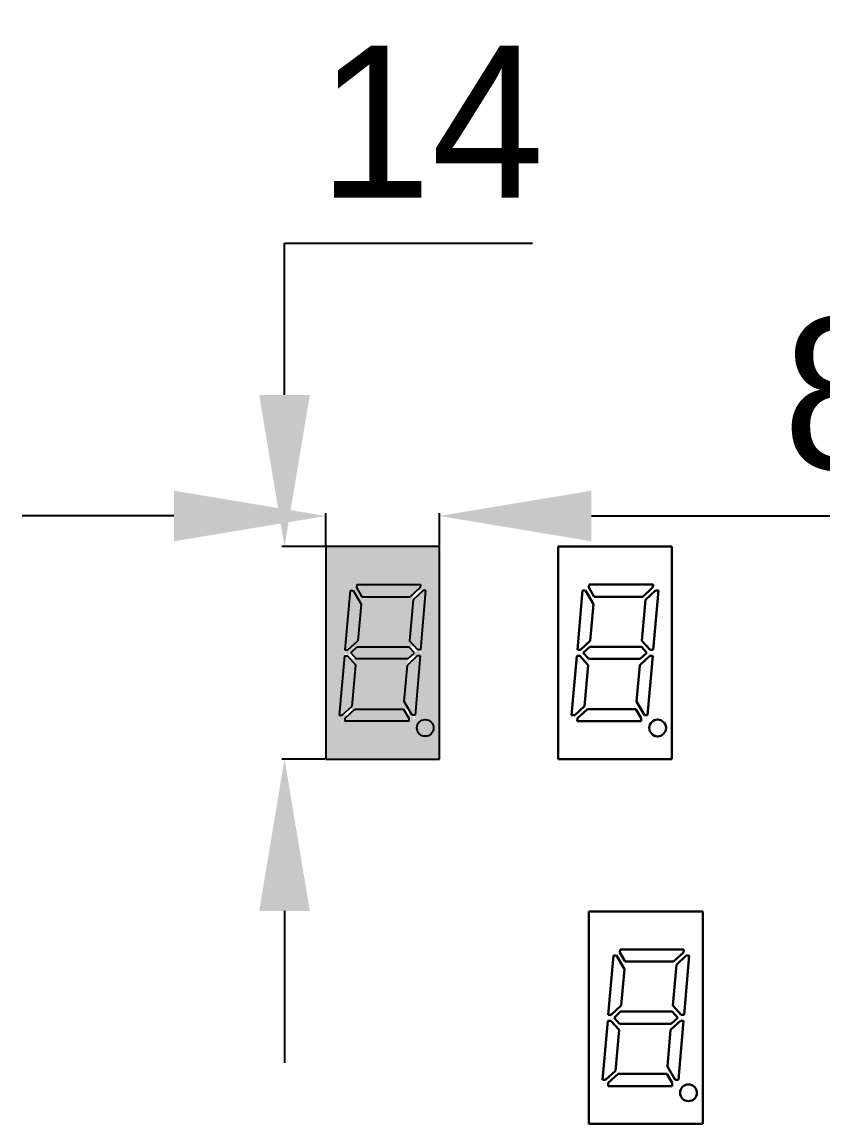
# Model space of a CAD drawing. Header units: inches. Extents: x 86 to 1722, y 57 to 821.
# Drawn here: x 255.5 to 308.3, y 519.4 to 592 of the extents above; entities that cross this region are included whole.
import ezdxf

# ---------------------------------------------------------------- set-up
doc = ezdxf.new("R2010")
doc.units = ezdxf.units.IN
doc.header["$MEASUREMENT"] = 0
doc.layers.add('Hrany', color=7, linetype='Continuous', lineweight=30)
for name, color, linetype in [('Koty', 5, 'Continuous'), ('LED_cislice', 1, 'Continuous'), ('LED_pozadie', 8, 'Continuous')]:
    doc.layers.add(name, color=color, linetype=linetype)
doc.dimstyles.get("Standard").update_dxf_attribs({"dimtxt": 10, "dimasz": 10, "dimexe": 0.18, "dimexo": 0.0625, "dimgap": 3, "dimtad": 1, "dimtih": 1, "dimtoh": 1, "dimdec": 0, "dimzin": 0, "dimdsep": 46, "dimtxsty": 'Standard', "dimcen": 0.09, "dimadec": 0, "dimazin": 0, "dimtfac": 1, "dimtdec": 0, "dimtofl": 0, "dimtmove": 0, "dimatfit": 3, "dimfxl": 1, "dimtolj": 1, "dimtzin": 0, "dimarcsym": 0})

# ---------------------------------------------------------------- blocks, each defined once
blk = doc.blocks.new('*D1')
at = {"layer": 'Defpoints', "color": 0, "transparency": 16777216}
for p in [(283.017, 559.418), (275.517, 557.398), (283.017, 557.398)]:
    blk.add_point(p, dxfattribs=at)
at = {"layer": 'Koty', "color": 0, "lineweight": -2, "transparency": 16777216}
for p, q in [((265.517, 559.418), (255.517, 559.418)), ((275.517, 557.461), (275.517, 559.598)), ((283.017, 557.461), (283.017, 559.598)), ((293.017, 559.418), (315.683, 559.418))]:
    blk.add_line(p, q, dxfattribs=at)
at = {"layer": 'Koty', "color": 0, "transparency": 16777216}
for points in [[(265.517, 561.084), (265.517, 557.751), (275.517, 559.418)], [(293.017, 561.084), (293.017, 557.751), (283.017, 559.418)]]:
    blk.add_solid(points, dxfattribs=at)
at = {"layer": 'Koty', "color": 0, "transparency": 16777216, "insert": (309.35, 567.418), "char_height": 10, "attachment_point": 5}
blk.add_mtext('\\A1;8', dxfattribs=at)
blk = doc.blocks.new('*D2')
at = {"layer": 'Defpoints', "color": 0, "transparency": 16777216}
for p in [(272.806, 557.398), (275.517, 557.398), (275.517, 543.398)]:
    blk.add_point(p, dxfattribs=at)
at = {"layer": 'Koty', "color": 0, "lineweight": -2, "transparency": 16777216}
for p, q in [((272.806, 567.398), (272.806, 577.398)), ((272.806, 577.398), (289.139, 577.398)), ((275.454, 557.398), (272.626, 557.398)), ((275.454, 543.398), (272.626, 543.398)), ((272.806, 533.398), (272.806, 523.398))]:
    blk.add_line(p, q, dxfattribs=at)
at = {"layer": 'Koty', "color": 0, "transparency": 16777216}
for points in [[(271.139, 567.398), (274.473, 567.398), (272.806, 557.398)], [(271.139, 533.398), (274.473, 533.398), (272.806, 543.398)]]:
    blk.add_solid(points, dxfattribs=at)
at = {"layer": 'Koty', "color": 0, "transparency": 16777216, "insert": (282.473, 585.398), "char_height": 10, "attachment_point": 5}
blk.add_mtext('\\A1;14', dxfattribs=at)
blk = doc.blocks.new('sa3611ewa')
at = {"layer": 'Hrany'}
for p, q in [((0, 0), (0, -14)), ((7.5, 0), (0, 0)), ((7.5, -14), (7.5, 0)), ((1.609, -2.9), (1.267, -6.8)), ((1.609, -2.9), (1.809, -2.9)), ((1.809, -2.9), (2.33, -3.8)), ((2.044, -2.5), (2.026, -2.7)), ((2.026, -2.7), (2.374, -3.3)), ((2.044, -2.5), (6.25, -2.5)), ((6.226, -2.7), (5.57, -3.3)), ((6.412, -2.9), (5.755, -3.511)), ((6.25, -2.5), (6.232, -2.7)), ((6.267, -6.8), (6.609, -2.9)), ((6.609, -2.9), (6.412, -2.9)), ((2.374, -3.3), (5.57, -3.3)), ((5.755, -3.511), (5.52, -6.199)), ((2.33, -3.8), (2.12, -6.2)), ((1.467, -6.8), (2.12, -6.2)), ((6.068, -6.8), (5.52, -6.199)), ((1.233, -7.2), (0.891, -11.1)), ((1.233, -7.2), (1.433, -7.2)), ((1.267, -6.8), (1.467, -6.8)), ((1.433, -7.2), (1.98, -7.8)), ((1.65, -7), (2.085, -6.6)), ((1.65, -7), (2.015, -7.4)), ((2.085, -6.6), (5.485, -6.6)), ((6.032, -7.2), (5.38, -7.799)), ((5.415, -7.4), (5.85, -7)), ((5.85, -7), (5.485, -6.6)), ((6.233, -7.2), (5.891, -11.1)), ((6.233, -7.2), (6.032, -7.2)), ((6.267, -6.8), (6.068, -6.8)), ((1.744, -10.5), (1.98, -7.8)), ((5.415, -7.4), (2.015, -7.4)), ((5.17, -10.204), (5.38, -7.799)), ((1.091, -11.1), (1.744, -10.5)), ((1.274, -11.3), (1.926, -10.7)), ((1.926, -10.7), (5.126, -10.7)), ((5.126, -10.7), (5.474, -11.3)), ((5.688, -11.1), (5.17, -10.204)), ((0.891, -11.1), (1.091, -11.1)), ((1.256, -11.5), (1.274, -11.3)), ((5.474, -11.5), (1.256, -11.5)), ((5.474, -11.3), (5.474, -11.5)), ((5.891, -11.1), (5.688, -11.1)), ((0, -14), (7.5, -14))]:
    blk.add_line(p, q, dxfattribs=at)
blk.add_circle((6.556, -11.948), 0.55, dxfattribs=at)

msp = doc.modelspace()

# ---------------------------------------------------------------- hatches: boundary and pattern name
at = {"layer": 'LED_cislice'}
h = msp.add_hatch(color=256, dxfattribs=at)
h.paths.add_polyline_path([(277.847, 553.598), (277.325, 554.498), (277.125, 554.498), (276.784, 550.598), (276.984, 550.598), (277.637, 551.198)])
h.paths.add_polyline_path([(281.749, 554.704), (281.767, 554.898), (277.56, 554.898), (277.543, 554.698), (277.89, 554.098), (281.087, 554.098)])
h.paths.add_polyline_path([(282.125, 554.498), (281.928, 554.498), (281.272, 553.888), (281.037, 551.2), (281.584, 550.598), (281.784, 550.598)])
h.paths.add_polyline_path([(281.002, 550.798), (277.602, 550.798), (277.167, 550.398), (277.532, 549.998), (280.932, 549.998), (281.367, 550.398)])
h.paths.add_polyline_path([(277.497, 549.598), (276.949, 550.198), (276.749, 550.198), (276.408, 546.298), (276.608, 546.298), (277.26, 546.898)])
h.paths.add_polyline_path([(280.643, 546.698), (277.443, 546.698), (276.79, 546.098), (276.773, 545.898), (280.99, 545.898), (280.99, 546.098)])
h.paths.add_polyline_path([(281.749, 550.198), (281.549, 550.198), (280.897, 549.6), (280.686, 547.194), (281.205, 546.298), (281.408, 546.298)])
h.paths.add_polyline_path([(281.523, 545.451, 1), (282.623, 545.451, 1)])
at = {"layer": 'LED_pozadie'}
h = msp.add_hatch(color=256, dxfattribs=at)
h.paths.add_polyline_path([(275.517, 543.398), (283.017, 543.398), (283.017, 557.398), (275.517, 557.398)])
h.paths.add_polyline_path([(277.602, 550.798), (281.802, 550.798), (280.932, 549.998), (276.732, 549.998)], flags=16)
h.paths.add_polyline_path([(281.767, 550.398), (281.037, 551.2), (281.325, 554.498), (282.125, 554.498)], flags=16)
h.paths.add_polyline_path([(277.497, 549.598), (277.208, 546.298), (276.408, 546.298), (276.767, 550.398)], flags=16)
h.paths.add_polyline_path([(281.749, 550.198), (281.381, 545.994), (280.686, 547.194), (280.949, 550.198)], flags=16)
h.paths.add_polyline_path([(277.443, 546.698), (280.99, 546.698), (280.99, 545.898), (276.573, 545.898)], flags=16)

# ---------------------------------------------------------------- linework, layer by layer
at = {"layer": 'LED_cislice'}
for p, q in [((277.56, 554.898), (277.543, 554.698)), ((277.543, 554.698), (277.89, 554.098)), ((277.56, 554.898), (281.767, 554.898)), ((281.743, 554.698), (281.087, 554.098)), ((281.767, 554.898), (281.749, 554.698)), ((277.125, 554.498), (276.784, 550.598)), ((277.125, 554.498), (277.325, 554.498)), ((277.325, 554.498), (277.847, 553.598)), ((277.89, 554.098), (281.087, 554.098)), ((281.928, 554.498), (281.272, 553.888)), ((281.784, 550.598), (282.125, 554.498)), ((282.125, 554.498), (281.928, 554.498)), ((277.847, 553.598), (277.637, 551.198)), ((281.272, 553.888), (281.037, 551.2)), ((276.984, 550.598), (277.637, 551.198)), ((281.584, 550.598), (281.037, 551.2)), ((276.784, 550.598), (276.984, 550.598)), ((277.167, 550.398), (277.602, 550.798)), ((277.167, 550.398), (277.532, 549.998)), ((277.602, 550.798), (281.002, 550.798)), ((280.932, 549.998), (281.367, 550.398)), ((281.367, 550.398), (281.002, 550.798)), ((281.784, 550.598), (281.584, 550.598)), ((276.749, 550.198), (276.408, 546.298)), ((276.749, 550.198), (276.949, 550.198)), ((276.949, 550.198), (277.497, 549.598)), ((277.26, 546.898), (277.497, 549.598)), ((280.932, 549.998), (277.532, 549.998)), ((280.686, 547.194), (280.897, 549.6)), ((281.549, 550.198), (280.897, 549.6)), ((281.749, 550.198), (281.408, 546.298)), ((281.749, 550.198), (281.549, 550.198)), ((276.608, 546.298), (277.26, 546.898)), ((276.79, 546.098), (277.443, 546.698)), ((277.443, 546.698), (280.643, 546.698)), ((280.643, 546.698), (280.99, 546.098)), ((281.205, 546.298), (280.686, 547.194)), ((276.408, 546.298), (276.608, 546.298)), ((276.773, 545.898), (276.79, 546.098)), ((280.99, 546.098), (280.99, 545.898)), ((281.408, 546.298), (281.205, 546.298)), ((280.99, 545.898), (276.773, 545.898))]:
    msp.add_line(p, q, dxfattribs=at)
msp.add_circle((282.073, 545.451), 0.55, dxfattribs=at)
at = {"layer": 'LED_pozadie'}
for p, q in [((275.517, 557.398), (275.517, 543.398)), ((283.017, 557.398), (275.517, 557.398)), ((283.017, 543.398), (283.017, 557.398)), ((275.517, 543.398), (283.017, 543.398))]:
    msp.add_line(p, q, dxfattribs=at)

# ---------------------------------------------------------------- block references
at = {"layer": 'Koty'}
msp.add_blockref('sa3611ewa', (290.828, 557.398), dxfattribs=at)
at = {"layer": 'LED_pozadie'}
msp.add_blockref('sa3611ewa', (292.86, 533.363), dxfattribs=at)

# ---------------------------------------------------------------- dimensions: what is measured, and where the dimension line sits
at = {"layer": 'Koty'}
dim = msp.add_linear_dim(base=(272.806, 557.398), p1=(275.517, 543.398), p2=(275.517, 557.398), angle=90, dimstyle='Standard', dxfattribs=at)
dim.commit()
dim.dimension.update_dxf_attribs({"geometry": '*D2', "text_midpoint": (282.473, 585.398)})
dim = msp.add_linear_dim(base=(283.016619565, 559.417583034), p1=(275.516619565, 557.39848657), p2=(283.016619565, 557.39848657), dimstyle='Standard', dxfattribs=at)
dim.commit()
dim.dimension.update_dxf_attribs({"geometry": '*D1', "text_midpoint": (309.349952898, 567.417583034)})

doc.saveas('drawing.dxf')
